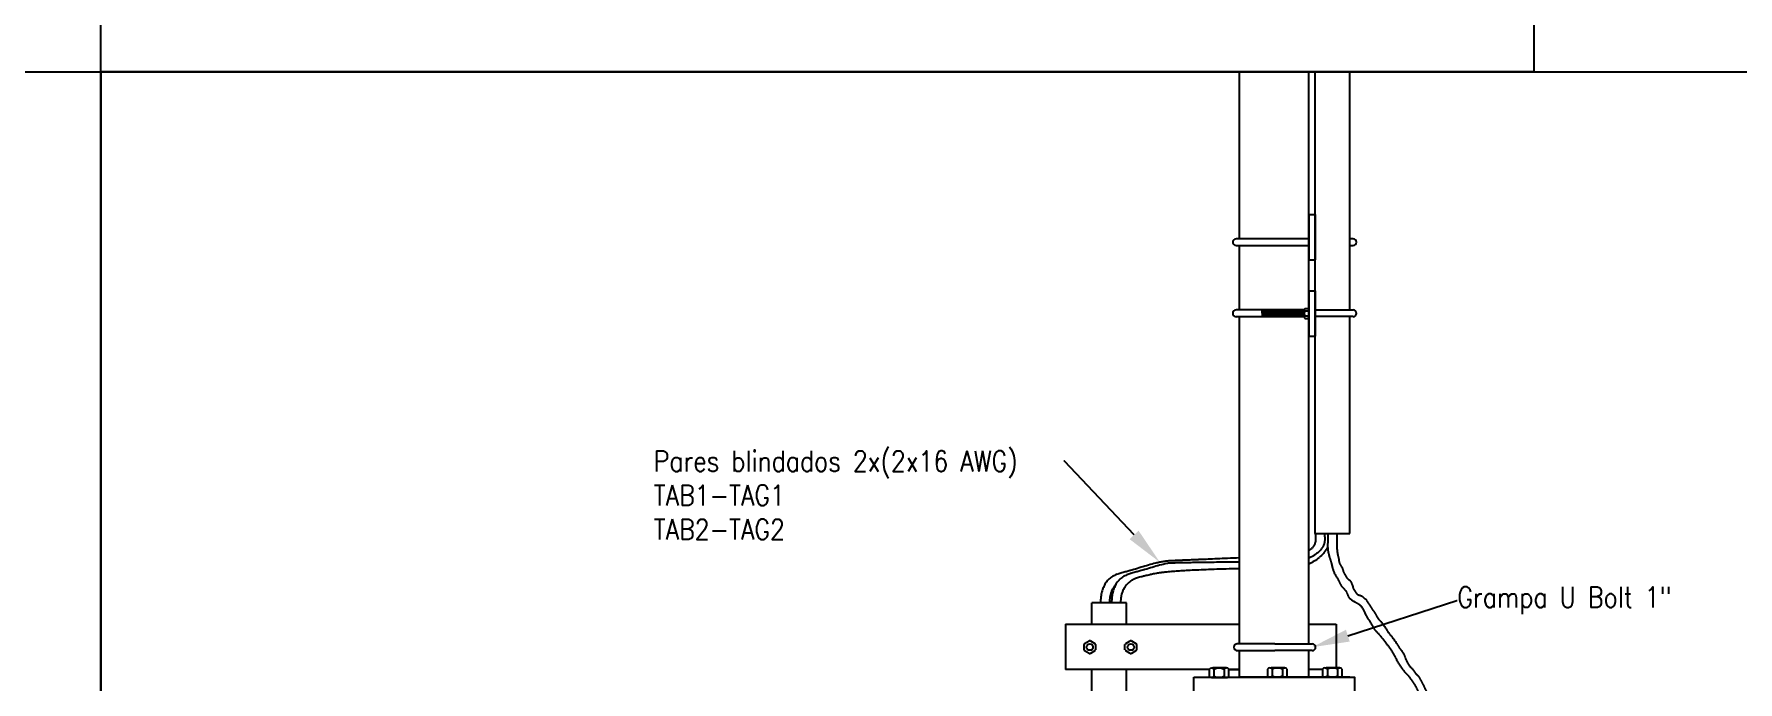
# Model space of a CAD drawing. Header units: millimetres. Extents: x -17263 to -7565, y 1486 to 4446.
# Drawn here: x -15563 to -14314, y 2615 to 3089 of the extents above; entities that cross this region are included whole.
import ezdxf
from ezdxf import colors
from ezdxf.entities.mleader import LeaderData, LeaderLine
from ezdxf.math import Vec2, Vec3

# ---------------------------------------------------------------- set-up
doc = ezdxf.new("R2010")
doc.units = ezdxf.units.MM
doc.linetypes.add('1 PULG', pattern=[10, 10, 0])
for name, color, linetype in [('Canalización nueva', 6, 'Continuous'), ('Conductor nuevo', 1, '1 PULG'), ('PIPING', 3, 'Continuous')]:
    doc.layers.add(name, color=color, linetype=linetype)
doc.styles.get("Standard").update_dxf_attribs({"font": 'arial.ttf'})

msp = doc.modelspace()

# ---------------------------------------------------------------- linework, layer by layer
for p, q in [((-14679.5, 2939), (-14679.5, 3061.3)), ((-14628.7, 2887.1), (-14628.7, 3061.3)), ((-14624, 2887), (-14624, 3061.3)), ((-14598.7, 2887), (-14598.7, 3061.3)), ((-14679.5, 2943), (-14679.5, 2953.7)), ((-14679.5, 2887.1), (-14679.5, 2934.1)), ((-14628.7, 2674.1), (-14628.7, 2939.1)), ((-14624, 2779.2), (-14624, 2937.6)), ((-14598.7, 2887), (-14598.7, 2937.6)), ((-14628.7, 2901), (-14628.7, 2923.7)), ((-14624, 2779.2), (-14624, 2923.7)), ((-14679.5, 2887), (-14679.5, 2897.7)), ((-14628.7, 2901), (-14624, 2901)), ((-14628.7, 2901), (-14628.7, 2867.7)), ((-14624, 2901), (-14624, 2867.7)), ((-14632.1, 2887), (-14682, 2887)), ((-14679.5, 2887), (-14679.5, 2887.1)), ((-14662.8, 2886.7), (-14662.6, 2887)), ((-14662.7, 2882.3), (-14662.8, 2886.7)), ((-14662.4, 2886.7), (-14662.6, 2887)), ((-14662.5, 2882.1), (-14662.6, 2887)), ((-14662.4, 2886.7), (-14662.2, 2887)), ((-14662.3, 2882.3), (-14662.4, 2886.7)), ((-14662.3, 2882.3), (-14662.4, 2886.7)), ((-14662.3, 2882.3), (-14662.4, 2886.7)), ((-14662, 2886.7), (-14662.2, 2887)), ((-14662.1, 2882.1), (-14662.2, 2887)), ((-14662, 2886.7), (-14661.8, 2887)), ((-14661.9, 2882.3), (-14662, 2886.7)), ((-14661.9, 2882.3), (-14662, 2886.7)), ((-14661.9, 2882.3), (-14662, 2886.7)), ((-14661.6, 2886.7), (-14661.8, 2887)), ((-14661.7, 2882.1), (-14661.8, 2887)), ((-14661.6, 2886.7), (-14661.4, 2887)), ((-14661.6, 2882.3), (-14661.6, 2886.7)), ((-14661.6, 2882.3), (-14661.6, 2886.7)), ((-14661.6, 2882.3), (-14661.6, 2886.7)), ((-14661.2, 2886.7), (-14661.4, 2887)), ((-14661.4, 2882.1), (-14661.4, 2887)), ((-14661.2, 2886.7), (-14661, 2887)), ((-14661.2, 2882.3), (-14661.2, 2886.7)), ((-14661.2, 2882.3), (-14661.2, 2886.7)), ((-14661.2, 2882.3), (-14661.2, 2886.7)), ((-14660.8, 2886.7), (-14661, 2887)), ((-14661, 2882.1), (-14661, 2887)), ((-14660.8, 2886.7), (-14660.7, 2887)), ((-14660.8, 2882.3), (-14660.8, 2886.7)), ((-14660.8, 2882.3), (-14660.8, 2886.7)), ((-14660.8, 2882.3), (-14660.8, 2886.7)), ((-14660.5, 2886.7), (-14660.7, 2887)), ((-14660.6, 2882.1), (-14660.7, 2887)), ((-14660.5, 2886.7), (-14660.3, 2887)), ((-14660.4, 2882.3), (-14660.5, 2886.7)), ((-14660.4, 2882.3), (-14660.5, 2886.7)), ((-14660.4, 2882.3), (-14660.5, 2886.7)), ((-14660.1, 2886.7), (-14660.3, 2887)), ((-14660.2, 2882.1), (-14660.3, 2887)), ((-14660.1, 2886.7), (-14659.9, 2887)), ((-14660, 2882.3), (-14660.1, 2886.7)), ((-14660, 2882.3), (-14660.1, 2886.7)), ((-14660, 2882.3), (-14660.1, 2886.7)), ((-14659.7, 2886.7), (-14659.9, 2887)), ((-14659.8, 2882.1), (-14659.9, 2887)), ((-14659.7, 2886.7), (-14659.5, 2887)), ((-14659.6, 2882.3), (-14659.7, 2886.7)), ((-14659.6, 2882.3), (-14659.7, 2886.7)), ((-14659.6, 2882.3), (-14659.7, 2886.7)), ((-14659.3, 2886.7), (-14659.5, 2887)), ((-14659.4, 2882.1), (-14659.5, 2887)), ((-14659.3, 2886.7), (-14659.1, 2887)), ((-14659.2, 2882.3), (-14659.3, 2886.7)), ((-14659.2, 2882.3), (-14659.3, 2886.7)), ((-14659.2, 2882.3), (-14659.3, 2886.7)), ((-14658.9, 2886.7), (-14659.1, 2887)), ((-14659, 2882.1), (-14659.1, 2887)), ((-14658.9, 2886.7), (-14658.7, 2887)), ((-14658.8, 2882.3), (-14658.9, 2886.7)), ((-14658.8, 2882.3), (-14658.9, 2886.7)), ((-14658.8, 2882.3), (-14658.9, 2886.7)), ((-14658.5, 2886.7), (-14658.7, 2887)), ((-14658.6, 2882.1), (-14658.7, 2887)), ((-14658.5, 2886.7), (-14658.3, 2887)), ((-14658.4, 2882.3), (-14658.5, 2886.7)), ((-14658.4, 2882.3), (-14658.5, 2886.7)), ((-14658.4, 2882.3), (-14658.5, 2886.7)), ((-14658.1, 2886.7), (-14658.3, 2887)), ((-14658.2, 2882.1), (-14658.3, 2887)), ((-14658.1, 2886.7), (-14657.9, 2887)), ((-14658, 2882.3), (-14658.1, 2886.7)), ((-14658, 2882.3), (-14658.1, 2886.7)), ((-14658, 2882.3), (-14658.1, 2886.7)), ((-14657.7, 2886.7), (-14657.9, 2887)), ((-14657.8, 2882.1), (-14657.9, 2887)), ((-14657.7, 2886.7), (-14657.5, 2887)), ((-14657.7, 2882.3), (-14657.7, 2886.7)), ((-14657.7, 2882.3), (-14657.7, 2886.7)), ((-14657.7, 2882.3), (-14657.7, 2886.7)), ((-14657.3, 2886.7), (-14657.5, 2887)), ((-14657.5, 2882.1), (-14657.5, 2887)), ((-14657.3, 2886.7), (-14657.1, 2887)), ((-14657.3, 2882.3), (-14657.3, 2886.7)), ((-14657.3, 2882.3), (-14657.3, 2886.7)), ((-14657.3, 2882.3), (-14657.3, 2886.7)), ((-14656.9, 2886.7), (-14657.1, 2887)), ((-14657.1, 2882.1), (-14657.1, 2887)), ((-14656.9, 2886.7), (-14656.8, 2887)), ((-14656.9, 2882.3), (-14656.9, 2886.7)), ((-14656.9, 2882.3), (-14656.9, 2886.7)), ((-14656.9, 2882.3), (-14656.9, 2886.7)), ((-14656.6, 2886.7), (-14656.8, 2887)), ((-14656.7, 2882.1), (-14656.8, 2887)), ((-14656.6, 2886.7), (-14656.4, 2887)), ((-14656.5, 2882.3), (-14656.6, 2886.7)), ((-14656.5, 2882.3), (-14656.6, 2886.7)), ((-14656.5, 2882.3), (-14656.6, 2886.7)), ((-14656.2, 2886.7), (-14656.4, 2887)), ((-14656.3, 2882.1), (-14656.4, 2887)), ((-14656.2, 2886.7), (-14656, 2887)), ((-14656.1, 2882.3), (-14656.2, 2886.7)), ((-14656.1, 2882.3), (-14656.2, 2886.7)), ((-14656.1, 2882.3), (-14656.2, 2886.7)), ((-14655.8, 2886.7), (-14656, 2887)), ((-14655.9, 2882.1), (-14656, 2887)), ((-14655.8, 2886.7), (-14655.6, 2887)), ((-14655.7, 2882.3), (-14655.8, 2886.7)), ((-14655.7, 2882.3), (-14655.8, 2886.7)), ((-14655.7, 2882.3), (-14655.8, 2886.7)), ((-14655.4, 2886.7), (-14655.6, 2887)), ((-14655.5, 2882.1), (-14655.6, 2887)), ((-14655.4, 2886.7), (-14655.2, 2887)), ((-14655.3, 2882.3), (-14655.4, 2886.7)), ((-14655.3, 2882.3), (-14655.4, 2886.7)), ((-14655.3, 2882.3), (-14655.4, 2886.7)), ((-14655, 2886.7), (-14655.2, 2887)), ((-14655.1, 2882.1), (-14655.2, 2887)), ((-14655, 2886.7), (-14654.8, 2887)), ((-14654.9, 2882.3), (-14655, 2886.7)), ((-14654.9, 2882.3), (-14655, 2886.7)), ((-14654.9, 2882.3), (-14655, 2886.7)), ((-14654.6, 2886.7), (-14654.8, 2887)), ((-14654.7, 2882.1), (-14654.8, 2887)), ((-14654.6, 2886.7), (-14654.4, 2887)), ((-14654.5, 2882.3), (-14654.6, 2886.7)), ((-14654.5, 2882.3), (-14654.6, 2886.7)), ((-14654.5, 2882.3), (-14654.6, 2886.7)), ((-14654.2, 2886.7), (-14654.4, 2887)), ((-14654.3, 2882.1), (-14654.4, 2887)), ((-14654.2, 2886.7), (-14654, 2887)), ((-14654.1, 2882.3), (-14654.2, 2886.7)), ((-14654.1, 2882.3), (-14654.2, 2886.7)), ((-14654.1, 2882.3), (-14654.2, 2886.7)), ((-14653.8, 2886.7), (-14654, 2887)), ((-14653.9, 2882.1), (-14654, 2887)), ((-14653.8, 2886.7), (-14653.6, 2887)), ((-14653.8, 2882.3), (-14653.8, 2886.7)), ((-14653.8, 2882.3), (-14653.8, 2886.7)), ((-14653.8, 2882.3), (-14653.8, 2886.7)), ((-14653.4, 2886.7), (-14653.6, 2887)), ((-14653.6, 2882.1), (-14653.6, 2887)), ((-14653.4, 2886.7), (-14653.2, 2887)), ((-14653.4, 2882.3), (-14653.4, 2886.7)), ((-14653.4, 2882.3), (-14653.4, 2886.7)), ((-14653.4, 2882.3), (-14653.4, 2886.7)), ((-14653, 2886.7), (-14653.2, 2887)), ((-14653.2, 2882.1), (-14653.2, 2887)), ((-14653, 2886.7), (-14652.8, 2887)), ((-14653, 2882.3), (-14653, 2886.7)), ((-14653, 2882.3), (-14653, 2886.7)), ((-14653, 2882.3), (-14653, 2886.7)), ((-14652.6, 2886.7), (-14652.8, 2887)), ((-14652.8, 2882.1), (-14652.8, 2887)), ((-14652.6, 2886.7), (-14652.5, 2887)), ((-14652.6, 2882.3), (-14652.6, 2886.7)), ((-14652.6, 2882.3), (-14652.6, 2886.7)), ((-14652.6, 2882.3), (-14652.6, 2886.7)), ((-14652.3, 2886.7), (-14652.5, 2887)), ((-14652.4, 2882.1), (-14652.5, 2887)), ((-14652.3, 2886.7), (-14652.1, 2887)), ((-14652.2, 2882.3), (-14652.3, 2886.7)), ((-14652.2, 2882.3), (-14652.3, 2886.7)), ((-14652.2, 2882.3), (-14652.3, 2886.7)), ((-14651.9, 2886.7), (-14652.1, 2887)), ((-14652, 2882.1), (-14652.1, 2887)), ((-14651.9, 2886.7), (-14651.7, 2887)), ((-14651.8, 2882.3), (-14651.9, 2886.7)), ((-14651.8, 2882.3), (-14651.9, 2886.7)), ((-14651.8, 2882.3), (-14651.9, 2886.7)), ((-14651.5, 2886.7), (-14651.7, 2887)), ((-14651.6, 2882.1), (-14651.7, 2887)), ((-14651.5, 2886.7), (-14651.3, 2887)), ((-14651.4, 2882.3), (-14651.5, 2886.7)), ((-14651.4, 2882.3), (-14651.5, 2886.7)), ((-14651.4, 2882.3), (-14651.5, 2886.7)), ((-14651.1, 2886.7), (-14651.3, 2887)), ((-14651.2, 2882.1), (-14651.3, 2887)), ((-14651.1, 2886.7), (-14650.9, 2887)), ((-14651, 2882.3), (-14651.1, 2886.7)), ((-14651, 2882.3), (-14651.1, 2886.7)), ((-14651, 2882.3), (-14651.1, 2886.7)), ((-14650.7, 2886.7), (-14650.9, 2887)), ((-14650.8, 2882.1), (-14650.9, 2887)), ((-14650.7, 2886.7), (-14650.5, 2887)), ((-14650.6, 2882.3), (-14650.7, 2886.7)), ((-14650.6, 2882.3), (-14650.7, 2886.7)), ((-14650.6, 2882.3), (-14650.7, 2886.7)), ((-14650.3, 2886.7), (-14650.5, 2887)), ((-14650.4, 2882.1), (-14650.5, 2887)), ((-14650.3, 2886.7), (-14650.1, 2887)), ((-14650.2, 2882.3), (-14650.3, 2886.7)), ((-14650.2, 2882.3), (-14650.3, 2886.7)), ((-14650.2, 2882.3), (-14650.3, 2886.7)), ((-14649.9, 2886.7), (-14650.1, 2887)), ((-14650, 2882.1), (-14650.1, 2887)), ((-14649.9, 2886.7), (-14649.7, 2887)), ((-14649.8, 2882.3), (-14649.9, 2886.7)), ((-14649.8, 2882.3), (-14649.9, 2886.7)), ((-14649.8, 2882.3), (-14649.9, 2886.7)), ((-14649.5, 2886.7), (-14649.7, 2887)), ((-14649.7, 2882.1), (-14649.7, 2887)), ((-14649.5, 2886.7), (-14649.3, 2887)), ((-14649.5, 2882.3), (-14649.5, 2886.7)), ((-14649.5, 2882.3), (-14649.5, 2886.7)), ((-14649.5, 2882.3), (-14649.5, 2886.7)), ((-14649.1, 2886.7), (-14649.3, 2887)), ((-14649.3, 2882.1), (-14649.3, 2887)), ((-14649.1, 2886.7), (-14648.9, 2887)), ((-14649.1, 2882.3), (-14649.1, 2886.7)), ((-14649.1, 2882.3), (-14649.1, 2886.7)), ((-14649.1, 2882.3), (-14649.1, 2886.7)), ((-14648.7, 2886.7), (-14648.9, 2887)), ((-14648.9, 2882.1), (-14648.9, 2887)), ((-14648.7, 2886.7), (-14648.6, 2887)), ((-14648.7, 2882.3), (-14648.7, 2886.7)), ((-14648.7, 2882.3), (-14648.7, 2886.7)), ((-14648.7, 2882.3), (-14648.7, 2886.7)), ((-14648.4, 2886.7), (-14648.6, 2887)), ((-14648.5, 2882.1), (-14648.6, 2887)), ((-14648.4, 2886.7), (-14648.2, 2887)), ((-14648.3, 2882.3), (-14648.4, 2886.7)), ((-14648.3, 2882.3), (-14648.4, 2886.7)), ((-14648.3, 2882.3), (-14648.4, 2886.7)), ((-14648, 2886.7), (-14648.2, 2887)), ((-14648.1, 2882.1), (-14648.2, 2887)), ((-14648, 2886.7), (-14647.8, 2887)), ((-14647.9, 2882.3), (-14648, 2886.7)), ((-14647.9, 2882.3), (-14648, 2886.7)), ((-14647.9, 2882.3), (-14648, 2886.7)), ((-14647.6, 2886.7), (-14647.8, 2887)), ((-14647.7, 2882.1), (-14647.8, 2887)), ((-14647.6, 2886.7), (-14647.4, 2887)), ((-14647.5, 2882.3), (-14647.6, 2886.7)), ((-14647.5, 2882.3), (-14647.6, 2886.7)), ((-14647.5, 2882.3), (-14647.6, 2886.7)), ((-14647.2, 2886.7), (-14647.4, 2887)), ((-14647.3, 2882.1), (-14647.4, 2887)), ((-14647.2, 2886.7), (-14647, 2887)), ((-14647.1, 2882.3), (-14647.2, 2886.7)), ((-14647.1, 2882.3), (-14647.2, 2886.7)), ((-14647.1, 2882.3), (-14647.2, 2886.7)), ((-14646.8, 2886.7), (-14647, 2887)), ((-14646.9, 2882.1), (-14647, 2887)), ((-14646.8, 2886.7), (-14646.6, 2887)), ((-14646.7, 2882.3), (-14646.8, 2886.7)), ((-14646.7, 2882.3), (-14646.8, 2886.7)), ((-14646.7, 2882.3), (-14646.8, 2886.7)), ((-14646.4, 2886.7), (-14646.6, 2887)), ((-14646.5, 2882.1), (-14646.6, 2887)), ((-14646.4, 2886.7), (-14646.2, 2887)), ((-14646.3, 2882.3), (-14646.4, 2886.7)), ((-14646.3, 2882.3), (-14646.4, 2886.7)), ((-14646.3, 2882.3), (-14646.4, 2886.7)), ((-14646, 2886.7), (-14646.2, 2887)), ((-14646.1, 2882.1), (-14646.2, 2887)), ((-14646, 2886.7), (-14645.8, 2887)), ((-14645.9, 2882.3), (-14646, 2886.7)), ((-14645.9, 2882.3), (-14646, 2886.7)), ((-14645.9, 2882.3), (-14646, 2886.7)), ((-14645.6, 2886.7), (-14645.8, 2887)), ((-14645.7, 2882.1), (-14645.8, 2887)), ((-14645.6, 2886.7), (-14645.4, 2887)), ((-14645.6, 2882.3), (-14645.6, 2886.7)), ((-14645.6, 2882.3), (-14645.6, 2886.7)), ((-14645.6, 2882.3), (-14645.6, 2886.7)), ((-14645.2, 2886.7), (-14645.4, 2887)), ((-14645.4, 2882.1), (-14645.4, 2887)), ((-14645.2, 2886.7), (-14645, 2887)), ((-14645.2, 2882.3), (-14645.2, 2886.7)), ((-14645.2, 2882.3), (-14645.2, 2886.7)), ((-14645.2, 2882.3), (-14645.2, 2886.7)), ((-14644.8, 2886.7), (-14645, 2887)), ((-14645, 2882.1), (-14645, 2887)), ((-14644.8, 2886.7), (-14644.7, 2887)), ((-14644.8, 2882.3), (-14644.8, 2886.7)), ((-14644.8, 2882.3), (-14644.8, 2886.7)), ((-14644.8, 2882.3), (-14644.8, 2886.7)), ((-14644.5, 2886.7), (-14644.7, 2887)), ((-14644.6, 2882.1), (-14644.7, 2887)), ((-14644.5, 2886.7), (-14644.3, 2887)), ((-14644.4, 2882.3), (-14644.5, 2886.7)), ((-14644.4, 2882.3), (-14644.5, 2886.7)), ((-14644.4, 2882.3), (-14644.5, 2886.7)), ((-14644.1, 2886.7), (-14644.3, 2887)), ((-14644.2, 2882.1), (-14644.3, 2887)), ((-14644.1, 2886.7), (-14643.9, 2887)), ((-14644, 2882.3), (-14644.1, 2886.7)), ((-14644, 2882.3), (-14644.1, 2886.7)), ((-14644, 2882.3), (-14644.1, 2886.7)), ((-14643.7, 2886.7), (-14643.9, 2887)), ((-14643.8, 2882.1), (-14643.9, 2887)), ((-14643.7, 2886.7), (-14643.5, 2887)), ((-14643.6, 2882.3), (-14643.7, 2886.7)), ((-14643.6, 2882.3), (-14643.7, 2886.7)), ((-14643.6, 2882.3), (-14643.7, 2886.7)), ((-14643.3, 2886.7), (-14643.5, 2887)), ((-14643.4, 2882.1), (-14643.5, 2887)), ((-14643.3, 2886.7), (-14643.1, 2887)), ((-14643.2, 2882.3), (-14643.3, 2886.7)), ((-14643.2, 2882.3), (-14643.3, 2886.7)), ((-14643.2, 2882.3), (-14643.3, 2886.7)), ((-14642.9, 2886.7), (-14643.1, 2887)), ((-14643, 2882.1), (-14643.1, 2887)), ((-14642.9, 2886.7), (-14642.7, 2887)), ((-14642.8, 2882.3), (-14642.9, 2886.7)), ((-14642.8, 2882.3), (-14642.9, 2886.7)), ((-14642.8, 2882.3), (-14642.9, 2886.7)), ((-14642.5, 2886.7), (-14642.7, 2887)), ((-14642.6, 2882.1), (-14642.7, 2887)), ((-14642.5, 2886.7), (-14642.3, 2887)), ((-14642.4, 2882.3), (-14642.5, 2886.7)), ((-14642.4, 2882.3), (-14642.5, 2886.7)), ((-14642.4, 2882.3), (-14642.5, 2886.7)), ((-14642.1, 2886.7), (-14642.3, 2887)), ((-14642.2, 2882.1), (-14642.3, 2887)), ((-14642.1, 2886.7), (-14641.9, 2887)), ((-14642, 2882.3), (-14642.1, 2886.7)), ((-14642, 2882.3), (-14642.1, 2886.7)), ((-14642, 2882.3), (-14642.1, 2886.7)), ((-14641.7, 2886.7), (-14641.9, 2887)), ((-14641.8, 2882.1), (-14641.9, 2887)), ((-14641.7, 2886.7), (-14641.5, 2887)), ((-14641.7, 2882.3), (-14641.7, 2886.7)), ((-14641.7, 2882.3), (-14641.7, 2886.7)), ((-14641.7, 2882.3), (-14641.7, 2886.7)), ((-14641.3, 2886.7), (-14641.5, 2887)), ((-14641.5, 2882.1), (-14641.5, 2887)), ((-14641.3, 2886.7), (-14641.1, 2887)), ((-14641.3, 2882.3), (-14641.3, 2886.7)), ((-14641.3, 2882.3), (-14641.3, 2886.7)), ((-14641.3, 2882.3), (-14641.3, 2886.7)), ((-14640.9, 2886.7), (-14641.1, 2887)), ((-14641.1, 2882.1), (-14641.1, 2887)), ((-14640.9, 2886.7), (-14640.8, 2887)), ((-14640.9, 2882.3), (-14640.9, 2886.7)), ((-14640.9, 2882.3), (-14640.9, 2886.7)), ((-14640.9, 2882.3), (-14640.9, 2886.7)), ((-14640.6, 2886.7), (-14640.8, 2887)), ((-14640.7, 2882.1), (-14640.8, 2887)), ((-14640.6, 2886.7), (-14640.4, 2887)), ((-14640.5, 2882.3), (-14640.6, 2886.7)), ((-14640.5, 2882.3), (-14640.6, 2886.7)), ((-14640.5, 2882.3), (-14640.6, 2886.7)), ((-14640.2, 2886.7), (-14640.4, 2887)), ((-14640.3, 2882.1), (-14640.4, 2887)), ((-14640.2, 2886.7), (-14640, 2887)), ((-14640.1, 2882.3), (-14640.2, 2886.7)), ((-14640.1, 2882.3), (-14640.2, 2886.7)), ((-14640.1, 2882.3), (-14640.2, 2886.7)), ((-14639.8, 2886.7), (-14640, 2887)), ((-14639.9, 2882.1), (-14640, 2887)), ((-14639.8, 2886.7), (-14639.6, 2887)), ((-14639.7, 2882.3), (-14639.8, 2886.7)), ((-14639.7, 2882.3), (-14639.8, 2886.7)), ((-14639.7, 2882.3), (-14639.8, 2886.7)), ((-14639.4, 2886.7), (-14639.6, 2887)), ((-14639.5, 2882.1), (-14639.6, 2887)), ((-14639.4, 2886.7), (-14639.2, 2887)), ((-14639.3, 2882.3), (-14639.4, 2886.7)), ((-14639.3, 2882.3), (-14639.4, 2886.7)), ((-14639.3, 2882.3), (-14639.4, 2886.7)), ((-14639, 2886.7), (-14639.2, 2887)), ((-14639.1, 2882.1), (-14639.2, 2887)), ((-14639, 2886.7), (-14638.8, 2887)), ((-14638.9, 2882.3), (-14639, 2886.7)), ((-14638.9, 2882.3), (-14639, 2886.7)), ((-14638.9, 2882.3), (-14639, 2886.7)), ((-14638.6, 2886.7), (-14638.8, 2887)), ((-14638.7, 2882.1), (-14638.8, 2887)), ((-14638.6, 2886.7), (-14638.4, 2887)), ((-14638.5, 2882.3), (-14638.6, 2886.7)), ((-14638.5, 2882.3), (-14638.6, 2886.7)), ((-14638.5, 2882.3), (-14638.6, 2886.7)), ((-14638.2, 2886.7), (-14638.4, 2887)), ((-14638.3, 2882.1), (-14638.4, 2887)), ((-14638.2, 2886.7), (-14638, 2887)), ((-14638.1, 2882.3), (-14638.2, 2886.7)), ((-14638.1, 2882.3), (-14638.2, 2886.7)), ((-14638.1, 2882.3), (-14638.2, 2886.7)), ((-14637.8, 2886.7), (-14638, 2887)), ((-14637.9, 2882.1), (-14638, 2887)), ((-14637.8, 2886.7), (-14637.6, 2887)), ((-14637.8, 2882.3), (-14637.8, 2886.7)), ((-14637.8, 2882.3), (-14637.8, 2886.7)), ((-14637.8, 2882.3), (-14637.8, 2886.7)), ((-14637.4, 2886.7), (-14637.6, 2887)), ((-14637.6, 2882.1), (-14637.6, 2887)), ((-14637.4, 2886.7), (-14637.2, 2887)), ((-14637.4, 2882.3), (-14637.4, 2886.7)), ((-14637.4, 2882.3), (-14637.4, 2886.7)), ((-14637.4, 2882.3), (-14637.4, 2886.7)), ((-14637, 2886.7), (-14637.2, 2887)), ((-14637.2, 2882.1), (-14637.2, 2887)), ((-14637, 2886.7), (-14636.8, 2887)), ((-14637, 2882.3), (-14637, 2886.7)), ((-14637, 2882.3), (-14637, 2886.7)), ((-14637, 2882.3), (-14637, 2886.7)), ((-14636.6, 2886.7), (-14636.8, 2887)), ((-14636.8, 2882.1), (-14636.8, 2887)), ((-14636.6, 2886.7), (-14636.5, 2887)), ((-14636.6, 2882.3), (-14636.6, 2886.7)), ((-14636.6, 2882.3), (-14636.6, 2886.7)), ((-14636.6, 2882.3), (-14636.6, 2886.7)), ((-14636.3, 2886.7), (-14636.5, 2887)), ((-14636.4, 2882.1), (-14636.5, 2887)), ((-14636.3, 2886.7), (-14636.1, 2887)), ((-14636.2, 2882.3), (-14636.3, 2886.7)), ((-14636.2, 2882.3), (-14636.3, 2886.7)), ((-14636.2, 2882.3), (-14636.3, 2886.7)), ((-14635.9, 2886.7), (-14636.1, 2887)), ((-14636, 2882.1), (-14636.1, 2887)), ((-14635.9, 2886.7), (-14635.7, 2887)), ((-14635.8, 2882.3), (-14635.9, 2886.7)), ((-14635.8, 2882.3), (-14635.9, 2886.7)), ((-14635.8, 2882.3), (-14635.9, 2886.7)), ((-14635.5, 2886.7), (-14635.7, 2887)), ((-14635.6, 2882.1), (-14635.7, 2887)), ((-14635.5, 2886.7), (-14635.3, 2887)), ((-14635.4, 2882.3), (-14635.5, 2886.7)), ((-14635.4, 2882.3), (-14635.5, 2886.7)), ((-14635.4, 2882.3), (-14635.5, 2886.7)), ((-14635.1, 2886.7), (-14635.3, 2887)), ((-14635.2, 2882.1), (-14635.3, 2887)), ((-14635.1, 2886.7), (-14634.9, 2887)), ((-14635, 2882.3), (-14635.1, 2886.7)), ((-14635, 2882.3), (-14635.1, 2886.7)), ((-14635, 2882.3), (-14635.1, 2886.7)), ((-14634.7, 2886.7), (-14634.9, 2887)), ((-14634.8, 2882.1), (-14634.9, 2887)), ((-14634.7, 2886.7), (-14634.5, 2887)), ((-14634.7, 2886.7), (-14634.5, 2887)), ((-14634.6, 2882.3), (-14634.7, 2886.7)), ((-14634.6, 2882.3), (-14634.7, 2886.7)), ((-14634.3, 2886.7), (-14634.5, 2887)), ((-14634.4, 2882.1), (-14634.5, 2887)), ((-14634.3, 2886.7), (-14634.1, 2887)), ((-14634.2, 2882.3), (-14634.3, 2886.7)), ((-14634.2, 2882.3), (-14634.3, 2886.7)), ((-14634.2, 2882.3), (-14634.3, 2886.7)), ((-14633.9, 2886.7), (-14634.1, 2887)), ((-14634, 2882.1), (-14634.1, 2887)), ((-14633.9, 2886.7), (-14633.7, 2887)), ((-14633.8, 2882.3), (-14633.9, 2886.7)), ((-14633.8, 2882.3), (-14633.9, 2886.7)), ((-14633.8, 2882.3), (-14633.9, 2886.7)), ((-14633.5, 2886.7), (-14633.7, 2887)), ((-14633.6, 2882.1), (-14633.7, 2887)), ((-14633.5, 2886.7), (-14633.3, 2887)), ((-14633.5, 2882.3), (-14633.5, 2886.7)), ((-14633.5, 2882.3), (-14633.5, 2886.7)), ((-14633.5, 2882.3), (-14633.5, 2886.7)), ((-14633.1, 2886.7), (-14633.3, 2887)), ((-14633.3, 2882.1), (-14633.3, 2887)), ((-14633.1, 2886.7), (-14632.9, 2887)), ((-14633.1, 2882.3), (-14633.1, 2886.7)), ((-14633.1, 2882.3), (-14633.1, 2886.7)), ((-14633.1, 2882.3), (-14633.1, 2886.7)), ((-14632.7, 2886.7), (-14632.9, 2887)), ((-14632.9, 2882.1), (-14632.9, 2887)), ((-14632.7, 2886.7), (-14632.5, 2887)), ((-14632.7, 2882.3), (-14632.7, 2886.7)), ((-14632.7, 2882.3), (-14632.7, 2886.7)), ((-14632.7, 2882.3), (-14632.7, 2886.7)), ((-14632.3, 2886.7), (-14632.5, 2887)), ((-14632.5, 2882.1), (-14632.5, 2887)), ((-14632.3, 2886.7), (-14632.2, 2887)), ((-14632.3, 2882.3), (-14632.3, 2886.7)), ((-14632.3, 2882.3), (-14632.3, 2886.7)), ((-14632.3, 2882.3), (-14632.3, 2886.7)), ((-14632.1, 2886.9), (-14632.2, 2887)), ((-14632.1, 2882.1), (-14632.2, 2887)), ((-14632.1, 2887), (-14632.1, 2882.1)), ((-14632.1, 2887), (-14632.1, 2881.7)), ((-14629.2, 2887.9), (-14631.6, 2887.9)), ((-14629.1, 2886.2), (-14631.6, 2886.2)), ((-14628.7, 2881.7), (-14628.7, 2887)), ((-14624, 2887), (-14596.2, 2887)), ((-14682, 2882.1), (-14632.1, 2882.1)), ((-14679.5, 2642.4), (-14679.5, 2882.1)), ((-14662.7, 2882.3), (-14662.5, 2882.1)), ((-14662.3, 2882.3), (-14662.5, 2882.1)), ((-14662.3, 2882.3), (-14662.1, 2882.1)), ((-14661.9, 2882.3), (-14662.1, 2882.1)), ((-14661.9, 2882.3), (-14661.7, 2882.1)), ((-14661.6, 2882.3), (-14661.7, 2882.1)), ((-14661.6, 2882.3), (-14661.4, 2882.1)), ((-14661.2, 2882.3), (-14661.4, 2882.1)), ((-14661.2, 2882.3), (-14661, 2882.1)), ((-14660.8, 2882.3), (-14661, 2882.1)), ((-14660.8, 2882.3), (-14660.6, 2882.1)), ((-14660.4, 2882.3), (-14660.6, 2882.1)), ((-14660.4, 2882.3), (-14660.2, 2882.1)), ((-14660, 2882.3), (-14660.2, 2882.1)), ((-14660, 2882.3), (-14659.8, 2882.1)), ((-14659.6, 2882.3), (-14659.8, 2882.1)), ((-14659.6, 2882.3), (-14659.4, 2882.1)), ((-14659.2, 2882.3), (-14659.4, 2882.1)), ((-14659.2, 2882.3), (-14659, 2882.1)), ((-14658.8, 2882.3), (-14659, 2882.1)), ((-14658.8, 2882.3), (-14658.6, 2882.1)), ((-14658.4, 2882.3), (-14658.6, 2882.1)), ((-14658.4, 2882.3), (-14658.2, 2882.1)), ((-14658, 2882.3), (-14658.2, 2882.1)), ((-14658, 2882.3), (-14657.8, 2882.1)), ((-14657.7, 2882.3), (-14657.8, 2882.1)), ((-14657.7, 2882.3), (-14657.5, 2882.1)), ((-14657.3, 2882.3), (-14657.5, 2882.1)), ((-14657.3, 2882.3), (-14657.1, 2882.1)), ((-14656.9, 2882.3), (-14657.1, 2882.1)), ((-14656.9, 2882.3), (-14656.7, 2882.1)), ((-14656.5, 2882.3), (-14656.7, 2882.1)), ((-14656.5, 2882.3), (-14656.3, 2882.1)), ((-14656.1, 2882.3), (-14656.3, 2882.1)), ((-14656.1, 2882.3), (-14655.9, 2882.1)), ((-14655.7, 2882.3), (-14655.9, 2882.1)), ((-14655.7, 2882.3), (-14655.5, 2882.1)), ((-14655.3, 2882.3), (-14655.5, 2882.1)), ((-14655.3, 2882.3), (-14655.1, 2882.1)), ((-14654.9, 2882.3), (-14655.1, 2882.1)), ((-14654.9, 2882.3), (-14654.7, 2882.1)), ((-14654.5, 2882.3), (-14654.7, 2882.1)), ((-14654.5, 2882.3), (-14654.3, 2882.1)), ((-14654.1, 2882.3), (-14654.3, 2882.1)), ((-14654.1, 2882.3), (-14653.9, 2882.1)), ((-14653.8, 2882.3), (-14653.9, 2882.1)), ((-14653.8, 2882.3), (-14653.6, 2882.1)), ((-14653.4, 2882.3), (-14653.6, 2882.1)), ((-14653.4, 2882.3), (-14653.2, 2882.1)), ((-14653, 2882.3), (-14653.2, 2882.1)), ((-14653, 2882.3), (-14652.8, 2882.1)), ((-14652.6, 2882.3), (-14652.8, 2882.1)), ((-14652.6, 2882.3), (-14652.4, 2882.1)), ((-14652.2, 2882.3), (-14652.4, 2882.1)), ((-14652.2, 2882.3), (-14652, 2882.1)), ((-14651.8, 2882.3), (-14652, 2882.1)), ((-14651.8, 2882.3), (-14651.6, 2882.1)), ((-14651.4, 2882.3), (-14651.6, 2882.1)), ((-14651.4, 2882.3), (-14651.2, 2882.1)), ((-14651, 2882.3), (-14651.2, 2882.1)), ((-14651, 2882.3), (-14650.8, 2882.1)), ((-14650.6, 2882.3), (-14650.8, 2882.1)), ((-14650.6, 2882.3), (-14650.4, 2882.1)), ((-14650.2, 2882.3), (-14650.4, 2882.1)), ((-14650.2, 2882.3), (-14650, 2882.1)), ((-14649.8, 2882.3), (-14650, 2882.1)), ((-14649.8, 2882.3), (-14649.7, 2882.1)), ((-14649.5, 2882.3), (-14649.7, 2882.1)), ((-14649.5, 2882.3), (-14649.3, 2882.1)), ((-14649.1, 2882.3), (-14649.3, 2882.1)), ((-14649.1, 2882.3), (-14648.9, 2882.1)), ((-14648.7, 2882.3), (-14648.9, 2882.1)), ((-14648.7, 2882.3), (-14648.5, 2882.1)), ((-14648.3, 2882.3), (-14648.5, 2882.1)), ((-14648.3, 2882.3), (-14648.1, 2882.1)), ((-14647.9, 2882.3), (-14648.1, 2882.1)), ((-14647.9, 2882.3), (-14647.7, 2882.1)), ((-14647.5, 2882.3), (-14647.7, 2882.1)), ((-14647.5, 2882.3), (-14647.3, 2882.1)), ((-14647.1, 2882.3), (-14647.3, 2882.1)), ((-14647.1, 2882.3), (-14646.9, 2882.1)), ((-14646.7, 2882.3), (-14646.9, 2882.1)), ((-14646.7, 2882.3), (-14646.5, 2882.1)), ((-14646.3, 2882.3), (-14646.5, 2882.1)), ((-14646.3, 2882.3), (-14646.1, 2882.1)), ((-14645.9, 2882.3), (-14646.1, 2882.1)), ((-14645.9, 2882.3), (-14645.7, 2882.1)), ((-14645.6, 2882.3), (-14645.7, 2882.1)), ((-14645.6, 2882.3), (-14645.4, 2882.1)), ((-14645.2, 2882.3), (-14645.4, 2882.1)), ((-14645.2, 2882.3), (-14645, 2882.1)), ((-14644.8, 2882.3), (-14645, 2882.1)), ((-14644.8, 2882.3), (-14644.6, 2882.1)), ((-14644.4, 2882.3), (-14644.6, 2882.1)), ((-14644.4, 2882.3), (-14644.2, 2882.1)), ((-14644, 2882.3), (-14644.2, 2882.1)), ((-14644, 2882.3), (-14643.8, 2882.1)), ((-14643.6, 2882.3), (-14643.8, 2882.1)), ((-14643.6, 2882.3), (-14643.4, 2882.1)), ((-14643.2, 2882.3), (-14643.4, 2882.1)), ((-14643.2, 2882.3), (-14643, 2882.1)), ((-14642.8, 2882.3), (-14643, 2882.1)), ((-14642.8, 2882.3), (-14642.6, 2882.1)), ((-14642.4, 2882.3), (-14642.6, 2882.1)), ((-14642.4, 2882.3), (-14642.2, 2882.1)), ((-14642, 2882.3), (-14642.2, 2882.1)), ((-14642, 2882.3), (-14641.8, 2882.1)), ((-14641.7, 2882.3), (-14641.8, 2882.1)), ((-14641.7, 2882.3), (-14641.5, 2882.1)), ((-14641.3, 2882.3), (-14641.5, 2882.1)), ((-14641.3, 2882.3), (-14641.1, 2882.1)), ((-14640.9, 2882.3), (-14641.1, 2882.1)), ((-14640.9, 2882.3), (-14640.7, 2882.1)), ((-14640.5, 2882.3), (-14640.7, 2882.1)), ((-14640.5, 2882.3), (-14640.3, 2882.1)), ((-14640.1, 2882.3), (-14640.3, 2882.1)), ((-14640.1, 2882.3), (-14639.9, 2882.1)), ((-14639.7, 2882.3), (-14639.9, 2882.1)), ((-14639.7, 2882.3), (-14639.5, 2882.1)), ((-14639.3, 2882.3), (-14639.5, 2882.1)), ((-14639.3, 2882.3), (-14639.1, 2882.1)), ((-14638.9, 2882.3), (-14639.1, 2882.1)), ((-14638.9, 2882.3), (-14638.7, 2882.1)), ((-14638.5, 2882.3), (-14638.7, 2882.1)), ((-14638.5, 2882.3), (-14638.3, 2882.1)), ((-14638.1, 2882.3), (-14638.3, 2882.1)), ((-14638.1, 2882.3), (-14637.9, 2882.1)), ((-14637.8, 2882.3), (-14637.9, 2882.1)), ((-14637.8, 2882.3), (-14637.6, 2882.1)), ((-14637.4, 2882.3), (-14637.6, 2882.1)), ((-14637.4, 2882.3), (-14637.2, 2882.1)), ((-14637, 2882.3), (-14637.2, 2882.1)), ((-14637, 2882.3), (-14636.8, 2882.1)), ((-14636.6, 2882.3), (-14636.8, 2882.1)), ((-14636.6, 2882.3), (-14636.4, 2882.1)), ((-14636.2, 2882.3), (-14636.4, 2882.1)), ((-14636.2, 2882.3), (-14636, 2882.1)), ((-14635.8, 2882.3), (-14636, 2882.1)), ((-14635.8, 2882.3), (-14635.6, 2882.1)), ((-14635.4, 2882.3), (-14635.6, 2882.1)), ((-14635.4, 2882.3), (-14635.2, 2882.1)), ((-14635, 2882.3), (-14635.2, 2882.1)), ((-14635, 2882.3), (-14634.8, 2882.1)), ((-14634.6, 2882.3), (-14634.8, 2882.1)), ((-14634.6, 2882.3), (-14634.4, 2882.1)), ((-14634.6, 2882.3), (-14634.4, 2882.1)), ((-14634.2, 2882.3), (-14634.4, 2882.1)), ((-14634.2, 2882.3), (-14634, 2882.1)), ((-14633.8, 2882.3), (-14634, 2882.1)), ((-14633.8, 2882.3), (-14633.6, 2882.1)), ((-14633.5, 2882.3), (-14633.6, 2882.1)), ((-14633.5, 2882.3), (-14633.3, 2882.1)), ((-14633.1, 2882.3), (-14633.3, 2882.1)), ((-14633.1, 2882.3), (-14632.9, 2882.1)), ((-14632.7, 2882.3), (-14632.9, 2882.1)), ((-14632.7, 2882.3), (-14632.5, 2882.1)), ((-14632.3, 2882.3), (-14632.5, 2882.1)), ((-14632.3, 2882.3), (-14632.1, 2882.1)), ((-14632.1, 2882.1), (-14632.1, 2882.1)), ((-14629.1, 2882.5), (-14631.6, 2882.5)), ((-14631.6, 2880.8), (-14629.2, 2880.8)), ((-14628.7, 2642.4), (-14628.7, 2883.1)), ((-14596.2, 2882.1), (-14624, 2882.1)), ((-14624, 2723.2), (-14624, 2881.7)), ((-14598.7, 2779.2), (-14598.7, 2882.1)), ((-14598.7, 2723.2), (-14598.7, 2881.7)), ((-14628.7, 2867.7), (-14624, 2867.7)), ((-14624, 2723.2), (-14624, 2867.7)), ((-14679.5, 2642.4), (-14679.5, 2835.1)), ((-14624, 2723.2), (-14598.7, 2723.2)), ((-14679.5, 2618.1), (-14679.5, 2637.5)), ((-14628.7, 2618.1), (-14628.7, 2637.5)), ((-14687.3, 2623.7), (-14679.5, 2623.7)), ((-14624, 2618.1), (-14679.5, 2618.1)), ((-14598.7, 2618.1), (-14624, 2618.1))]:
    msp.add_line(p, q)
for points in [[(-15513.8, 4446.3), (-13588.8, 4446.3), (-13588.8, 3311.3), (-14463.8, 3311.3), (-14463.8, 3061.3), (-15513.8, 3061.3), (-15513.8, 4446.3)], [(-16388.5, 3061.3), (-15513.8, 3061.3), (-15513.8, 1926.7), (-16388.5, 1926.7)], [(-15513.8, 3061.3), (-13588.8, 3061.3), (-13588.8, 1926.3), (-14463.8, 1926.3), (-14463.8, 1676.3), (-15513.8, 1676.3), (-15513.8, 3061.3)], [(-14712.9, 2618.1), (-14595.3, 2618.1), (-14595.3, 2581.1), (-14712.9, 2581.1)]]:
    msp.add_lwpolyline(points, close=True)
for centre, radius, start, end in [((-14682, 2884.5), 2.47, 90.0001, 270.0001), ((-14631, 2887), 1.05, 124.3451, 235.6549), ((-14628.2, 2884.3), 3.89, 151.8929, 208.1071), ((-14629.8, 2887), 1.05, 304.3451, 55.6549), ((-14632.6, 2884.3), 3.89, 331.8929, 28.1071), ((-14596.2, 2884.5), 2.47, 270, 90), ((-14631.1, 2881.7), 0.988, 122.4052, 237.5948), ((-14629.7, 2881.7), 0.988, 302.4052, 57.5948)]:
    msp.add_arc(centre, radius, start, end)
at = {"layer": 'Canalización nueva'}
for p, q in [((-14628.7, 2956.9), (-14624, 2956.9)), ((-14628.7, 2956.9), (-14628.7, 2923.7)), ((-14624, 2956.9), (-14624, 2923.7)), ((-14628.7, 2939), (-14682, 2939)), ((-14682, 2934.1), (-14628.7, 2934.1)), ((-14596.2, 2939), (-14598.7, 2939)), ((-14598.7, 2934.1), (-14596.2, 2934.1)), ((-14628.7, 2923.7), (-14624, 2923.7)), ((-14787.7, 2657), (-14787.7, 2672.6)), ((-14762.4, 2672.6), (-14787.7, 2672.6)), ((-14762.4, 2657), (-14762.4, 2672.6)), ((-14806.9, 2657), (-14679.5, 2657)), ((-14806.9, 2657), (-14806.9, 2623.7)), ((-14806.9, 2657), (-14786.8, 2657)), ((-14628.7, 2657), (-14608.6, 2657)), ((-14628.7, 2657), (-14608.6, 2657)), ((-14628.7, 2657), (-14608.6, 2657)), ((-14608.6, 2657), (-14608.6, 2625)), ((-14788.7, 2644.7), (-14785.4, 2642.8)), ((-14758.7, 2644.7), (-14755.4, 2642.8)), ((-14653.7, 2642.4), (-14681.1, 2642.4)), ((-14681.1, 2637.5), (-14653.7, 2637.5)), ((-14653.7, 2642.4), (-14626.2, 2642.4)), ((-14626.2, 2637.5), (-14653.7, 2637.5)), ((-14701.8, 2623.7), (-14806.9, 2623.7)), ((-14787.7, 2386), (-14787.7, 2623.7)), ((-14762.4, 2618.1), (-14762.4, 2623.7)), ((-14679.5, 2623.7), (-14687.3, 2623.7)), ((-14618.6, 2623.7), (-14628.7, 2623.7)), ((-14762.4, 2386), (-14762.4, 2618.1))]:
    msp.add_line(p, q, dxfattribs=at)
at = {"layer": 'Canalización nueva', "linetype": 'Continuous'}
for p, q in [((-14793.4, 2638.2), (-14793.4, 2642)), ((-14793.4, 2638.2), (-14793.4, 2642)), ((-14793, 2642.8), (-14789.6, 2644.7)), ((-14789.6, 2635.5), (-14793, 2637.4)), ((-14789.6, 2635.5), (-14793, 2637.4)), ((-14785.4, 2637.4), (-14788.7, 2635.5)), ((-14785.4, 2637.4), (-14788.7, 2635.5)), ((-14785, 2642), (-14785, 2638.2)), ((-14785, 2642), (-14785, 2638.2)), ((-14763.4, 2638.2), (-14763.4, 2642)), ((-14763.4, 2638.2), (-14763.4, 2642)), ((-14762.9, 2642.8), (-14759.6, 2644.7)), ((-14759.6, 2635.5), (-14762.9, 2637.4)), ((-14759.6, 2635.5), (-14762.9, 2637.4)), ((-14755.4, 2637.4), (-14758.7, 2635.5)), ((-14755.4, 2637.4), (-14758.7, 2635.5)), ((-14754.9, 2642), (-14754.9, 2638.2)), ((-14754.9, 2642), (-14754.9, 2638.2))]:
    msp.add_line(p, q, dxfattribs=at)
at = {"layer": 'Canalización nueva'}
for centre in [(-14789.2, 2640.1), (-14759.1, 2640.1)]:
    msp.add_circle(centre, 2.35, dxfattribs=at)
for centre, start, end in [((-14682, 2936.6), 90.0001, 270.0001), ((-14596.2, 2936.6), 270, 90), ((-14681.1, 2640), 90.0001, 270.0001), ((-14626.2, 2640), 270, 90)]:
    msp.add_arc(centre, 2.47, start, end, dxfattribs=at)
at = {"layer": 'Canalización nueva', "linetype": 'Continuous'}
for centre, start, end in [((-14789.2, 2640.1), 144.62, 155.38), ((-14789.2, 2640.1), 204.62, 215.38), ((-14789.2, 2640.1), 84.62, 95.38), ((-14789.2, 2640.1), 264.62, 275.38), ((-14789.2, 2640.1), 24.62, 35.38), ((-14789.2, 2640.1), 324.62, 335.38), ((-14759.1, 2640.1), 144.62, 155.38), ((-14759.1, 2640.1), 204.62, 215.38), ((-14759.1, 2640.1), 84.62, 95.38), ((-14759.1, 2640.1), 264.62, 275.38), ((-14759.1, 2640.1), 24.62, 35.38), ((-14759.1, 2640.1), 324.62, 335.38)]:
    msp.add_arc(centre, 4.65, start, end, dxfattribs=at)
at = {"layer": 'Conductor nuevo'}
for p, q in [((-14614.9, 2723.2), (-14614.9, 2717.1)), ((-14608.2, 2723.2), (-14608.2, 2716.8))]:
    msp.add_line(p, q, dxfattribs=at)
for points, knots in [([(-14624, 2723.2), (-14623.8, 2720.9), (-14623.3, 2715.7), (-14626.4, 2712.2), (-14628.7, 2710.7)], [0, 0, 0, 0, 6.650336, 14.960336, 14.960336, 14.960336, 14.960336]), ([(-14617.3, 2723.2), (-14617.1, 2721), (-14616.3, 2713.1), (-14623.3, 2707.7), (-14628.7, 2705.2)], [0, 0, 0, 0, 6.650336, 22.868042, 22.868042, 22.868042, 22.868042]), ([(-14614.9, 2713.7), (-14615.1, 2713.2), (-14617.9, 2707.6), (-14623.3, 2703.4), (-14628.7, 2700.9)], [5.182106, 5.182106, 5.182106, 5.182106, 6.650336, 22.868042, 22.868042, 22.868042, 22.868042]), ([(-14614.9, 2717.1), (-14614.9, 2715.6), (-14615.1, 2711.6), (-14613.9, 2706.7), (-14611.8, 2700.7), (-14610.9, 2694.5), (-14606.9, 2689.5), (-14605.1, 2684.4), (-14601, 2681.4), (-14599.9, 2675.9), (-14595.1, 2673.3), (-14589.4, 2670.2), (-14587.2, 2662.9), (-14583.1, 2657.8), (-14580.9, 2653), (-14576.6, 2649.1), (-14572.6, 2643.3), (-14567.4, 2637), (-14564.4, 2630.3), (-14560.8, 2624.4), (-14556.7, 2620.2), (-14553.8, 2616.5), (-14551.3, 2612.8), (-14549.3, 2608.9), (-14547.1, 2604.9), (-14543.8, 2602), (-14541.4, 2598.3), (-14537.6, 2596.1), (-14535.7, 2592.3), (-14533.4, 2588.5), (-14528.6, 2583.8), (-14525, 2576.3), (-14522.5, 2568.4), (-14517.8, 2561.6), (-14511, 2558.6), (-14509.3, 2552.6), (-14505.9, 2548.6), (-14501.8, 2544.9), (-14500.1, 2538.9), (-14496.5, 2536.9), (-14496.7, 2536.1)], [0, 0, 0, 0, 4.734869, 11.811798, 15.110012, 23.543638, 30.119477, 34.137818, 39.471111, 44.206444, 50.526895, 55.100366, 63.682406, 71.747315, 74.831124, 79.284393, 88.874625, 95.943997, 103.764644, 110.750643, 116.473788, 121.627262, 124.576968, 130.148755, 134.720853, 137.905505, 143.477208, 147.971255, 150.796999, 155.7821, 161.305633, 170.819605, 180.219363, 186.210177, 195.147803, 200.505654, 204.141066, 210.660172, 218.15994, 221.990554, 221.990554, 221.990554, 221.990554]), ([(-14608.2, 2716.8), (-14608.2, 2715.6), (-14608.2, 2712.4), (-14607.8, 2708.2), (-14606.7, 2704.6), (-14606.6, 2701.3), (-14604.1, 2698.6), (-14603.5, 2695), (-14601.9, 2692.6), (-14600.7, 2690.2), (-14598.3, 2689.1), (-14597.4, 2686.6), (-14596.5, 2684.8), (-14596.3, 2682.8), (-14594.6, 2680.9), (-14593.5, 2678.5), (-14591.3, 2678.1), (-14589.4, 2677.5), (-14588.4, 2675.9), (-14586.7, 2675.2), (-14586, 2673.2), (-14583.9, 2670.7), (-14582.3, 2667.8), (-14580.1, 2665), (-14579, 2662.5), (-14577.6, 2660.4), (-14574.5, 2657.6), (-14571.2, 2651.1), (-14565.5, 2645.2), (-14562.4, 2639.2), (-14559.2, 2635.8), (-14557.6, 2630.6), (-14555.3, 2626.3), (-14552, 2623.4), (-14550.8, 2620.9), (-14548.1, 2618.8), (-14546.6, 2615.4), (-14544.6, 2612.1), (-14541.9, 2605.5), (-14536.3, 2600.4), (-14530.4, 2595.3), (-14528.8, 2589.4), (-14523.7, 2586), (-14521.8, 2580.7), (-14520.4, 2575.5), (-14518.5, 2571.4), (-14516.4, 2566.7), (-14512, 2563.8), (-14506.8, 2560.9), (-14505.5, 2555.8), (-14503.5, 2551.7), (-14500.1, 2550.2), (-14497.4, 2547.5), (-14496, 2543.9), (-14494.2, 2540), (-14491.9, 2538.2), (-14491.5, 2536.2), (-14491.5, 2536.1)], [0, 0, 0, 0, 3.571323, 9.403793, 12.558565, 14.949544, 19.130135, 22.756979, 25.720143, 27.688168, 30.626026, 33.164802, 35.074931, 36.883469, 39.239257, 42.859705, 44.087045, 45.998197, 48.679479, 49.208573, 51.504603, 54.489074, 59.015075, 61.311105, 65.227423, 67.261922, 68.76717, 77.5657, 88.839852, 92.90132, 98.201498, 102.275871, 109.1539, 112.524021, 115.061891, 117.607307, 122.244099, 127.019764, 131.842294, 142.06517, 149.02679, 154.779848, 159.595925, 166.53312, 170.899811, 175.817717, 180.135391, 185.927242, 191.398579, 196.987402, 200.977906, 204.651774, 207.594981, 212.247625, 216.142681, 220.423755, 220.530096, 220.530096, 220.530096, 220.530096]), ([(-14679.5, 2705.4), (-14729, 2703.3), (-14733, 2703.2), (-14744.4, 2701.1), (-14758.9, 2695.9), (-14775.7, 2692.2), (-14780.9, 2681.2), (-14781.3, 2674.7), (-14781.3, 2672.6)], [64.72802, 64.72802, 64.72802, 64.72802, 64.728031, 76.650903, 99.219144, 111.928313, 125.391941, 131.563027, 131.563027, 131.563027, 131.563027]), ([(-14679.5, 2702.4), (-14730.2, 2701.8), (-14738.8, 2700.2), (-14750.8, 2695.9), (-14767.6, 2692.2), (-14772.8, 2681.2), (-14773.2, 2674.7), (-14773.2, 2672.6)], [72.866903, 72.866903, 72.866903, 72.866903, 76.650903, 99.219144, 111.928313, 125.391941, 131.563027, 131.563027, 131.563027, 131.563027]), ([(-14679.5, 2697.5), (-14735.1, 2696.2), (-14744.9, 2692.6), (-14759.8, 2690.2), (-14766.2, 2680.6), (-14766.6, 2674.7), (-14766.6, 2672.6)], [82.174336, 82.174336, 82.174336, 82.174336, 100.874037, 113.942427, 125.459227, 131.680267, 131.680267, 131.680267, 131.680267]), ([(-14770, 2686.1), (-14771.9, 2684), (-14774.4, 2679.5), (-14774.7, 2674.7), (-14774.7, 2672.6)], [117.320713, 117.320713, 117.320713, 117.320713, 125.459227, 131.680267, 131.680267, 131.680267, 131.680267])]:
    msp.add_open_spline(points, degree=3, knots=knots, dxfattribs=at)
at = {"layer": 'PIPING', "color": 0, "ltscale": 25}
for p, q in [((-14628.7, 2881.7), (-14628.7, 2887)), ((-14701.8, 2623.8), (-14701.8, 2618.8)), ((-14700, 2624.8), (-14689, 2624.8)), ((-14689, 2624.8), (-14699.1, 2624.8)), ((-14698.2, 2623.8), (-14698.2, 2618.8)), ((-14690.7, 2623.8), (-14690.7, 2618.8)), ((-14687.3, 2618.8), (-14687.3, 2623.8)), ((-14659.1, 2624), (-14659.1, 2619)), ((-14657.3, 2625), (-14646.3, 2625)), ((-14646.3, 2625), (-14656.4, 2625)), ((-14655.5, 2624), (-14655.5, 2619)), ((-14648, 2624), (-14648, 2619)), ((-14644.6, 2619), (-14644.6, 2624)), ((-14618.6, 2624), (-14618.6, 2619)), ((-14616.9, 2625), (-14605.9, 2625)), ((-14605.9, 2625), (-14616, 2625)), ((-14615.1, 2624), (-14615.1, 2619)), ((-14607.6, 2624), (-14607.6, 2619)), ((-14604.2, 2619), (-14604.2, 2624)), ((-14700, 2617.9), (-14689, 2617.9)), ((-14699.1, 2617.9), (-14688.2, 2617.9)), ((-14657.3, 2618.1), (-14646.3, 2618.1)), ((-14656.4, 2618.1), (-14645.5, 2618.1)), ((-14616.9, 2618.1), (-14605.9, 2618.1)), ((-14616, 2618.1), (-14605, 2618.1))]:
    msp.add_line(p, q, dxfattribs=at)
for centre, radius, start, end in [((-14700, 2622.6), 2.15, 34.3451, 145.6549), ((-14694.5, 2616.8), 7.95, 61.8929, 118.1071), ((-14689, 2622.8), 2.02, 32.4052, 147.5948), ((-14657.3, 2622.8), 2.15, 34.3451, 145.6549), ((-14651.8, 2617), 7.95, 61.8929, 118.1071), ((-14646.3, 2623), 2.02, 32.4052, 147.5948), ((-14616.9, 2622.8), 2.15, 34.3451, 145.6549), ((-14611.3, 2617), 7.95, 61.8929, 118.1071), ((-14605.9, 2623), 2.02, 32.4052, 147.5948), ((-14700, 2620.1), 2.15, 214.3451, 325.6549), ((-14694.5, 2625.9), 7.95, 241.8929, 298.1071), ((-14689, 2619.9), 2.02, 212.4052, 327.5948), ((-14657.3, 2620.3), 2.15, 214.3451, 325.6549), ((-14651.8, 2626.1), 7.95, 241.8929, 298.1071), ((-14646.3, 2620.1), 2.02, 212.4052, 327.5948), ((-14616.9, 2620.3), 2.15, 214.3451, 325.6549), ((-14611.3, 2626.1), 7.95, 241.8929, 298.1071), ((-14605.9, 2620.1), 2.02, 212.4052, 327.5948)]:
    msp.add_arc(centre, radius, start, end, dxfattribs=at)

# ---------------------------------------------------------------- leaders
at = {"layer": 'Canalización nueva'}
ml = msp.add_multileader_mtext('Standard', dxfattribs=at)
ml.set_content('\\A1;{\\Fromans|c0;\\W0.85;Grampa U Bolt 1" }', color=256)
ml.set_leader_properties()
ml.build(insert=Vec2(0, 0))
ml.multileader.update_dxf_attribs({"dogleg_length": 0.36, "arrow_head_size": 27.6})
ctx = ml.context
ctx.base_point, ctx.char_height, ctx.arrow_head_size, ctx.landing_gap_size, ctx.plane_origin = Vec3(-14519.9, 2674.2), 15, 27.6, 0.00994, Vec3(-15075.9, 2775.4)
notes = []
notes.append((ctx, [(0, (1, 1, 0), (-14520.3, 2674.2), (1, 0), 0.36, [(0, [(-14626.4, 2640)], 0, [])])]))
ctx.mtext.insert, ctx.mtext.width, ctx.mtext.flow_direction = Vec3(-14519.9, 2684.2), 587.022, 5
at = {"layer": 'Conductor nuevo'}
ml = msp.add_multileader_mtext('Standard', dxfattribs=at)
ml.set_content('\\A1;{\\Fromans|c0;\\W0.85;Pares blindados 2x(2x16 AWG)\\PTAB1-TAG1\\PTAB2-TAG2}', color=256)
ml.set_leader_properties()
ml.build(insert=Vec2(0, 0))
ml.multileader.update_dxf_attribs({"dogleg_length": 0.36, "arrow_head_size": 27.6})
ctx = ml.context
ctx.base_point, ctx.char_height, ctx.arrow_head_size, ctx.landing_gap_size, ctx.plane_origin = Vec3(-15108.7, 2776.3), 15, 27.6, 0.00994, Vec3(-15160.7, 2776.3)
notes.append((ctx, [(1, (1, 1, 0), (-14807.8, 2776.3), (-1, 0), 0.36, [(0, [(-14737.8, 2702.2)], 0, [])])]))
ctx.mtext.insert, ctx.mtext.width, ctx.mtext.flow_direction = Vec3(-15108.7, 2783.8), 587.022, 5
for ctx, leaders in notes:
    for number, flags, end, landing, length, lines in leaders:
        leader = LeaderData()
        leader.index, (leader.has_last_leader_line, leader.has_dogleg_vector, leader.attachment_direction) = number, flags
        leader.last_leader_point, leader.dogleg_vector, leader.dogleg_length = Vec3(end), Vec3(landing), length
        for number, points, colour, breaks in lines:
            line = LeaderLine()
            line.index, line.vertices, line.color, line.breaks = number, Vec3.list(points), colors.encode_raw_color(colour), breaks
            leader.lines.append(line)
        ctx.leaders.append(leader)

doc.saveas('drawing.dxf')
